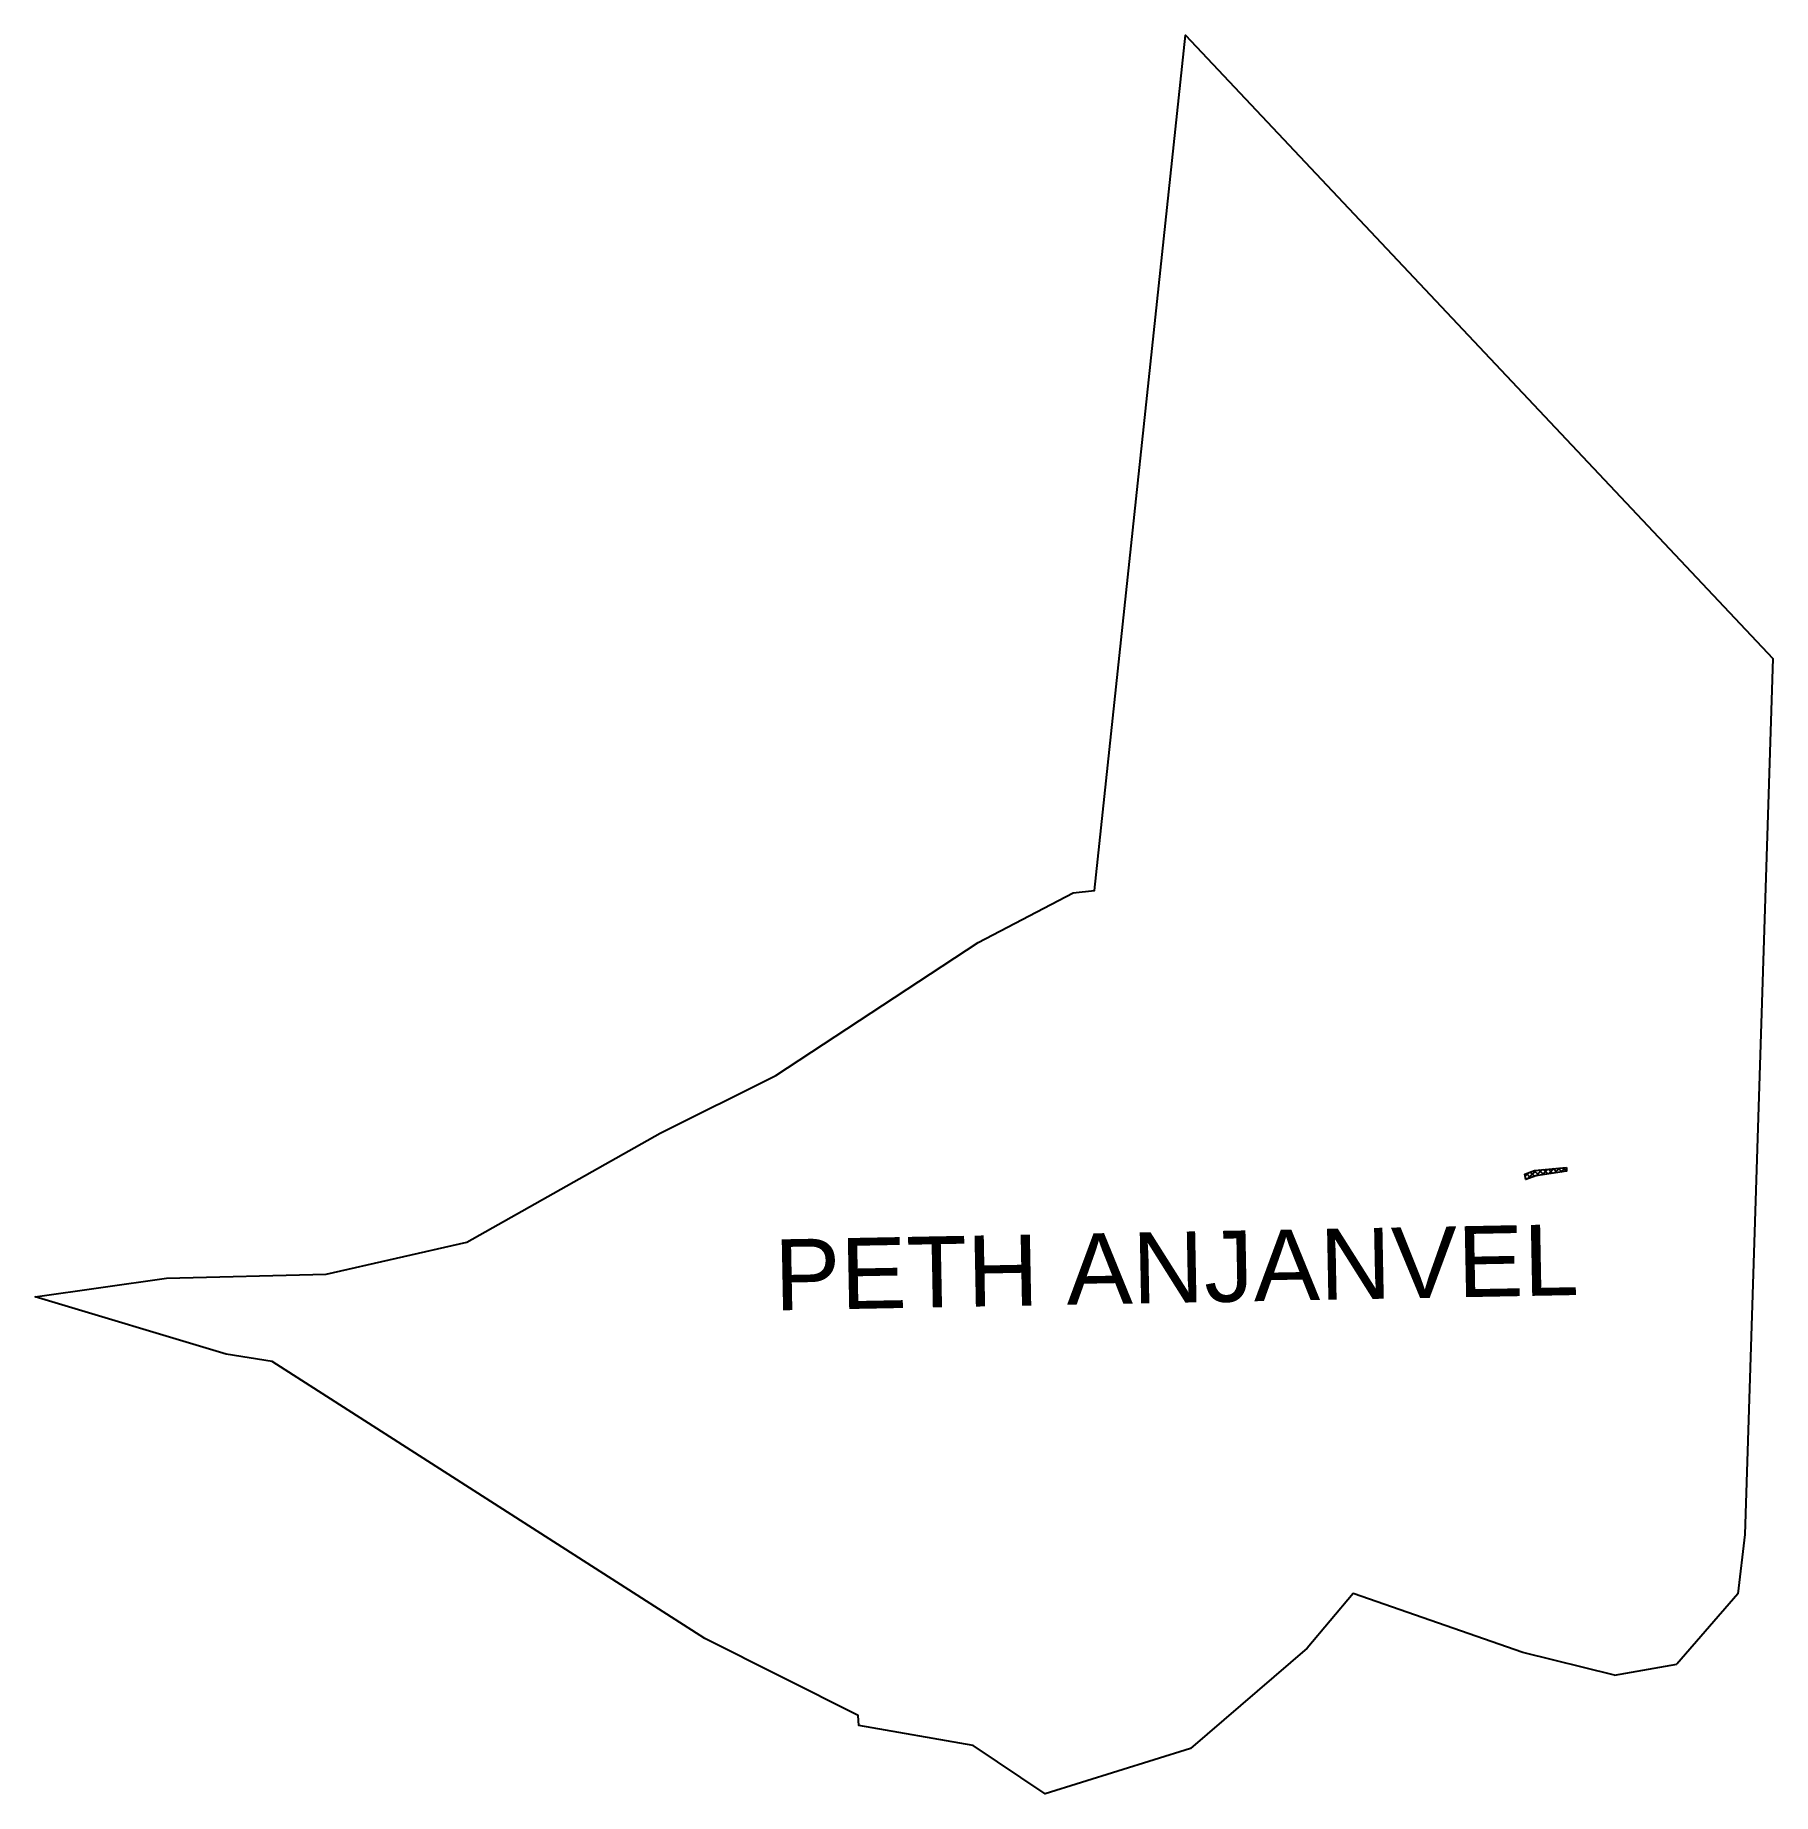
# Model space of a CAD drawing. Header units: metres. Extents: x 73 to 304378, y 17 to 1944859.
# Drawn here: x 302634 to 304378, y 1943094 to 1944859 of the extents above; entities outside this region: 1.
import ezdxf

# ---------------------------------------------------------------- set-up
doc = ezdxf.new("R2010")
doc.units = ezdxf.units.M
doc.header["$MEASUREMENT"] = 0
for name, color, linetype in [('JETTY', 51, 'Continuous'), ('JETTY HATCH', 210, 'Continuous'), ('village', 3, 'Continuous'), ('VILLAGE NAME', 250, 'Continuous')]:
    doc.layers.add(name, color=color, linetype=linetype)
doc.styles.get("Standard").update_dxf_attribs({"font": 'arial.ttf'})
picture_1 = doc.add_image_def('image1.ecw', size_in_pixel=(115815, 376923))

msp = doc.modelspace()

# ---------------------------------------------------------------- hatches: boundary and pattern name
at = {"layer": 'JETTY HATCH'}
h = msp.add_hatch(dxfattribs=at)
h.set_pattern_fill('ANSI37', color=256, scale=30)
h.paths.add_polyline_path([(304170.8, 1943718.4), (304170.8, 1943722.3), (304170.8, 1943722.3), (304138.5, 1943719.3), (304128.8, 1943715.4), (304129.7, 1943710), (304140, 1943713.9)])

# ---------------------------------------------------------------- linework, layer by layer
at = {"layer": 'JETTY', "flags": 128}
msp.add_lwpolyline([(304170.8, 1943722.3), (304170.8, 1943718.4), (304140, 1943713.9), (304129.7, 1943710), (304128.8, 1943715.4), (304138.5, 1943719.3), (304170.8, 1943722.3)], dxfattribs=at)
at = {"layer": 'JETTY HATCH', "linetype": 'Continuous'}
msp.add_line((304170.8, 1943722.3), (304170.8, 1943722.3), dxfattribs=at)
at = {"layer": 'village'}
msp.add_lwpolyline([(304218.9, 1943212.5), (304281.4, 1943223.5)], dxfattribs=at)
at = {"layer": 'village', "color": 3}
for points in [[(302765.7, 1943611.2, 0), (302925.9, 1943615, 0), (303067, 1943647.2, 0), (303261.1, 1943756.5, 0), (303377, 1943814.4, 0), (303580.1, 1943947.9, 0), (303675.4, 1943998, 0), (303697, 1944000.1, 0), (303788.4, 1944858.7, 0), (304377.7, 1944233.1, 0), (304349.6, 1943353.8, 0), (304342.7, 1943294.4, 0), (304281.4, 1943223.5, 0)], [(304218.9, 1943212.5, 0), (304126.9, 1943235.5, 0), (303956.4, 1943294.7, 0), (303910.3, 1943239.7, 0), (303793.3, 1943139, 0), (303647.6, 1943093.5, 0), (303575.2, 1943141.9, 0), (303460.6, 1943162.1, 0), (303459.9, 1943172.3, 0), (303305.9, 1943249.5, 0), (302871.6, 1943527.3, 0), (302825.4, 1943534.8, 0), (302633.8, 1943592.3, 0), (302765.7, 1943611.2, 0)]]:
    msp.add_polyline3d(points, dxfattribs=at)

# ---------------------------------------------------------------- texts
at = {"layer": 'VILLAGE NAME', "insert": (303374.9, 1943649.9), "char_height": 71.235, "attachment_point": 1, "rotation": 1.1028}
msp.add_mtext_dynamic_manual_height_columns('{\\fArial|b0|i0|c0|p34;PETH ANJANVEL}', width=1029.278, gutter_width=356.2, heights=[0], dxfattribs=at)

# ---------------------------------------------------------------- pictures from other files: only their frames are drawn
image = msp.add_image(picture_1, insert=(73.3, 16.6), size_in_units=(0.0417, 0.136))
image.dxf.flags = 7

doc.saveas('drawing.dxf')
